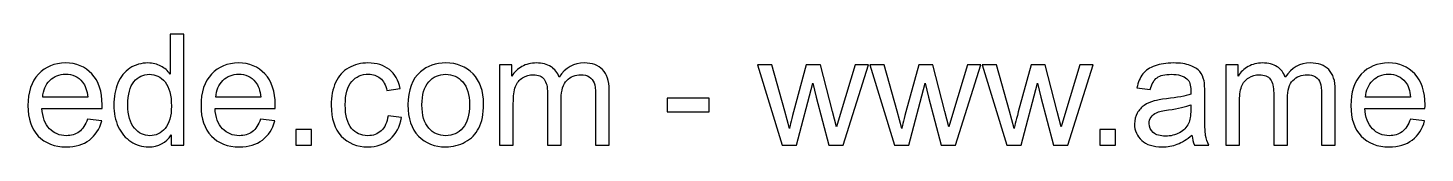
# Model space of a CAD drawing. Header units: millimetres. Extents: x -871 to 786, y -405 to 185.
# Drawn here: x 287.7 to 363.7, y -404.9 to -398.8 of the extents above; entities that cross this region are included whole.
import ezdxf

# ---------------------------------------------------------------- set-up
doc = ezdxf.new("R2010")
doc.units = ezdxf.units.MM
doc.header["$MEASUREMENT"] = 0
doc.layers.add('Layer 1', color=7, linetype='Continuous')

msp = doc.modelspace()

# ---------------------------------------------------------------- linework, layer by layer
at = {"layer": 'Layer 1', "color": 250}
for points, knots in [([(295.4779, -404.824), (295.4779, -404.824), (295.4779, -404.2666), (295.4779, -404.2666), (295.4779, -404.2666), (295.2, -404.6998), (294.7907, -404.9171), (294.2503, -404.9171), (294.2503, -404.9171), (293.9003, -404.9171), (293.5786, -404.8212), (293.2865, -404.6279), (293.2865, -404.6279), (292.993, -404.4359), (292.7658, -404.1664), (292.6035, -403.8221), (292.6035, -403.8221), (292.4426, -403.4764), (292.3622, -403.0799), (292.3622, -402.6311), (292.3622, -402.6311), (292.3622, -402.1937), (292.4356, -401.7972), (292.5809, -401.4401), (292.5809, -401.4401), (292.7277, -401.0845), (292.9464, -400.8108), (293.2385, -400.6217), (293.2385, -400.6217), (293.5292, -400.4312), (293.8566, -400.3366), (294.2164, -400.3366), (294.2164, -400.3366), (294.4817, -400.3366), (294.7174, -400.3931), (294.9234, -400.5046), (294.9234, -400.5046), (295.1294, -400.6161), (295.2973, -400.7628), (295.4271, -400.942), (295.4271, -400.942), (295.4271, -400.942), (295.4271, -398.7618), (295.4271, -398.7618), (295.4271, -398.7618), (295.4271, -398.7618), (296.1722, -398.7618), (296.1722, -398.7618), (296.1722, -398.7618), (296.1722, -398.7618), (296.1722, -404.824), (296.1722, -404.824), (296.1722, -404.824), (296.1722, -404.824), (295.4779, -404.824), (295.4779, -404.824)], [0, 0, 0, 0, 0.0666667, 0.0666667, 0.0666667, 0.0666667, 0.1333333, 0.1333333, 0.1333333, 0.1333333, 0.2, 0.2, 0.2, 0.2, 0.2666667, 0.2666667, 0.2666667, 0.2666667, 0.3333333, 0.3333333, 0.3333333, 0.3333333, 0.4, 0.4, 0.4, 0.4, 0.4666667, 0.4666667, 0.4666667, 0.4666667, 0.5333333, 0.5333333, 0.5333333, 0.5333333, 0.6, 0.6, 0.6, 0.6, 0.6666667, 0.6666667, 0.6666667, 0.6666667, 0.7333333, 0.7333333, 0.7333333, 0.7333333, 0.8, 0.8, 0.8, 0.8, 0.8666667, 0.8666667, 0.8666667, 0.8666667, 1, 1, 1, 1]), ([(290.9299, -403.4016), (290.9299, -403.4016), (291.7004, -403.5032), (291.7004, -403.5032), (291.7004, -403.5032), (291.5804, -403.9505), (291.3561, -404.2991), (291.0287, -404.546), (291.0287, -404.546), (290.7013, -404.793), (290.2836, -404.9171), (289.7742, -404.9171), (289.7742, -404.9171), (289.1336, -404.9171), (288.6256, -404.7196), (288.2502, -404.3245), (288.2502, -404.3245), (287.8748, -403.9308), (287.6872, -403.3762), (287.6872, -402.6636), (287.6872, -402.6636), (287.6872, -401.927), (287.8763, -401.3541), (288.2558, -400.9477), (288.2558, -400.9477), (288.6354, -400.5398), (289.1279, -400.3366), (289.7333, -400.3366), (289.7333, -400.3366), (290.3189, -400.3366), (290.7973, -400.5356), (291.1684, -400.935), (291.1684, -400.935), (291.5395, -401.3343), (291.7258, -401.8959), (291.7258, -402.6198), (291.7258, -402.6198), (291.7258, -402.6636), (291.7244, -402.7299), (291.7216, -402.8174), (291.7216, -402.8174), (291.7216, -402.8174), (288.4492, -402.8174), (288.4492, -402.8174), (288.4492, -402.8174), (288.4774, -403.2986), (288.6129, -403.6683), (288.8584, -403.9237), (288.8584, -403.9237), (289.1025, -404.1791), (289.4087, -404.3075), (289.7742, -404.3075), (289.7742, -404.3075), (290.0466, -404.3075), (290.2794, -404.2356), (290.4713, -404.0916), (290.4713, -404.0916), (290.6646, -403.9477), (290.817, -403.7177), (290.9299, -403.4016)], [0, 0, 0, 0, 0.0625, 0.0625, 0.0625, 0.0625, 0.125, 0.125, 0.125, 0.125, 0.1875, 0.1875, 0.1875, 0.1875, 0.25, 0.25, 0.25, 0.25, 0.3125, 0.3125, 0.3125, 0.3125, 0.375, 0.375, 0.375, 0.375, 0.4375, 0.4375, 0.4375, 0.4375, 0.5, 0.5, 0.5, 0.5, 0.5625, 0.5625, 0.5625, 0.5625, 0.625, 0.625, 0.625, 0.625, 0.6875, 0.6875, 0.6875, 0.6875, 0.75, 0.75, 0.75, 0.75, 0.8125, 0.8125, 0.8125, 0.8125, 0.875, 0.875, 0.875, 0.875, 1, 1, 1, 1]), ([(300.3477, -403.4016), (300.3477, -403.4016), (301.1182, -403.5032), (301.1182, -403.5032), (301.1182, -403.5032), (300.9982, -403.9505), (300.7739, -404.2991), (300.4465, -404.546), (300.4465, -404.546), (300.1191, -404.793), (299.7014, -404.9171), (299.192, -404.9171), (299.192, -404.9171), (298.5514, -404.9171), (298.0434, -404.7196), (297.668, -404.3245), (297.668, -404.3245), (297.2926, -403.9308), (297.105, -403.3762), (297.105, -402.6636), (297.105, -402.6636), (297.105, -401.927), (297.2941, -401.3541), (297.6736, -400.9477), (297.6736, -400.9477), (298.0532, -400.5398), (298.5457, -400.3366), (299.1511, -400.3366), (299.1511, -400.3366), (299.7367, -400.3366), (300.2151, -400.5356), (300.5862, -400.935), (300.5862, -400.935), (300.9573, -401.3343), (301.1436, -401.8959), (301.1436, -402.6198), (301.1436, -402.6198), (301.1436, -402.6636), (301.1422, -402.7299), (301.1394, -402.8174), (301.1394, -402.8174), (301.1394, -402.8174), (297.867, -402.8174), (297.867, -402.8174), (297.867, -402.8174), (297.8952, -403.2986), (298.0307, -403.6683), (298.2762, -403.9237), (298.2762, -403.9237), (298.5203, -404.1791), (298.8265, -404.3075), (299.192, -404.3075), (299.192, -404.3075), (299.4644, -404.3075), (299.6972, -404.2356), (299.8891, -404.0916), (299.8891, -404.0916), (300.0824, -403.9477), (300.2348, -403.7177), (300.3477, -403.4016)], [0, 0, 0, 0, 0.0625, 0.0625, 0.0625, 0.0625, 0.125, 0.125, 0.125, 0.125, 0.1875, 0.1875, 0.1875, 0.1875, 0.25, 0.25, 0.25, 0.25, 0.3125, 0.3125, 0.3125, 0.3125, 0.375, 0.375, 0.375, 0.375, 0.4375, 0.4375, 0.4375, 0.4375, 0.5, 0.5, 0.5, 0.5, 0.5625, 0.5625, 0.5625, 0.5625, 0.625, 0.625, 0.625, 0.625, 0.6875, 0.6875, 0.6875, 0.6875, 0.75, 0.75, 0.75, 0.75, 0.8125, 0.8125, 0.8125, 0.8125, 0.875, 0.875, 0.875, 0.875, 1, 1, 1, 1]), ([(307.2819, -403.2153), (307.2819, -403.2153), (308.01, -403.3169), (308.01, -403.3169), (308.01, -403.3169), (307.9296, -403.8179), (307.7264, -404.2088), (307.3976, -404.4924), (307.3976, -404.4924), (307.0688, -404.776), (306.6638, -404.9171), (306.1855, -404.9171), (306.1855, -404.9171), (305.5858, -404.9171), (305.1031, -404.721), (304.7391, -404.3287), (304.7391, -404.3287), (304.3736, -403.9364), (304.1916, -403.3748), (304.1916, -402.6438), (304.1916, -402.6438), (304.1916, -402.1697), (304.2706, -401.7562), (304.4272, -401.4006), (304.4272, -401.4006), (304.5839, -401.0464), (304.8223, -400.7797), (305.1441, -400.6034), (305.1441, -400.6034), (305.4644, -400.4255), (305.8129, -400.3366), (306.1911, -400.3366), (306.1911, -400.3366), (306.6667, -400.3366), (307.0575, -400.4566), (307.3595, -400.6979), (307.3595, -400.6979), (307.6629, -400.9392), (307.8576, -401.2821), (307.9423, -401.7252), (307.9423, -401.7252), (307.9423, -401.7252), (307.2226, -401.8353), (307.2226, -401.8353), (307.2226, -401.8353), (307.1535, -401.5403), (307.0321, -401.3188), (306.8558, -401.1692), (306.8558, -401.1692), (306.6808, -401.021), (306.4691, -400.9463), (306.2208, -400.9463), (306.2208, -400.9463), (305.8454, -400.9463), (305.5406, -401.0803), (305.3049, -401.3484), (305.3049, -401.3484), (305.0707, -401.6179), (304.9536, -402.0413), (304.9536, -402.6227), (304.9536, -402.6227), (304.9536, -403.2125), (305.0665, -403.6401), (305.2922, -403.9068), (305.2922, -403.9068), (305.5194, -404.1735), (305.8144, -404.3075), (306.177, -404.3075), (306.177, -404.3075), (306.4705, -404.3075), (306.7146, -404.2186), (306.9094, -404.0394), (306.9094, -404.0394), (307.1055, -403.8616), (307.2297, -403.5865), (307.2819, -403.2153)], [0, 0, 0, 0, 0.05, 0.05, 0.05, 0.05, 0.1, 0.1, 0.1, 0.1, 0.15, 0.15, 0.15, 0.15, 0.2, 0.2, 0.2, 0.2, 0.25, 0.25, 0.25, 0.25, 0.3, 0.3, 0.3, 0.3, 0.35, 0.35, 0.35, 0.35, 0.4, 0.4, 0.4, 0.4, 0.45, 0.45, 0.45, 0.45, 0.5, 0.5, 0.5, 0.5, 0.55, 0.55, 0.55, 0.55, 0.6, 0.6, 0.6, 0.6, 0.65, 0.65, 0.65, 0.65, 0.7, 0.7, 0.7, 0.7, 0.75, 0.75, 0.75, 0.75, 0.8, 0.8, 0.8, 0.8, 0.85, 0.85, 0.85, 0.85, 0.9, 0.9, 0.9, 0.9, 1, 1, 1, 1]), ([(308.3657, -402.6269), (308.3657, -401.8155), (308.5915, -401.2144), (309.0444, -400.8235), (309.0444, -400.8235), (309.4212, -400.4989), (309.8827, -400.3366), (310.4259, -400.3366), (310.4259, -400.3366), (311.0285, -400.3366), (311.5224, -400.5342), (311.9062, -400.9293), (311.9062, -400.9293), (312.2886, -401.323), (312.4805, -401.8691), (312.4805, -402.5648), (312.4805, -402.5648), (312.4805, -403.1292), (312.3959, -403.5723), (312.2265, -403.8955), (312.2265, -403.8955), (312.0572, -404.2186), (311.8102, -404.4698), (311.4857, -404.649), (311.4857, -404.649), (311.1625, -404.8282), (310.8083, -404.9171), (310.4259, -404.9171), (310.4259, -404.9171), (309.8107, -404.9171), (309.314, -404.721), (308.9344, -404.3273), (308.9344, -404.3273), (308.5548, -403.9336), (308.3657, -403.3663), (308.3657, -402.6269)], [0, 0, 0, 0, 0.1, 0.1, 0.1, 0.1, 0.2, 0.2, 0.2, 0.2, 0.3, 0.3, 0.3, 0.3, 0.4, 0.4, 0.4, 0.4, 0.5, 0.5, 0.5, 0.5, 0.6, 0.6, 0.6, 0.6, 0.7, 0.7, 0.7, 0.7, 0.8, 0.8, 0.8, 0.8, 1, 1, 1, 1]), ([(313.354, -404.824), (313.354, -404.824), (313.354, -400.4298), (313.354, -400.4298), (313.354, -400.4298), (313.354, -400.4298), (314.0229, -400.4298), (314.0229, -400.4298), (314.0229, -400.4298), (314.0229, -400.4298), (314.0229, -401.0507), (314.0229, -401.0507), (314.0229, -401.0507), (314.1597, -400.8362), (314.3432, -400.6626), (314.5718, -400.5328), (314.5718, -400.5328), (314.8004, -400.4016), (315.06, -400.3366), (315.3521, -400.3366), (315.3521, -400.3366), (315.6767, -400.3366), (315.9434, -400.4044), (316.1508, -400.5384), (316.1508, -400.5384), (316.3583, -400.6739), (316.505, -400.8616), (316.5897, -401.1043), (316.5897, -401.1043), (316.9396, -400.5921), (317.3926, -400.3366), (317.9514, -400.3366), (317.9514, -400.3366), (318.3889, -400.3366), (318.7261, -400.4566), (318.9604, -400.6979), (318.9604, -400.6979), (319.196, -400.9392), (319.3146, -401.3103), (319.3146, -401.8113), (319.3146, -401.8113), (319.3146, -401.8113), (319.3146, -404.824), (319.3146, -404.824), (319.3146, -404.824), (319.3146, -404.824), (318.5695, -404.824), (318.5695, -404.824), (318.5695, -404.824), (318.5695, -404.824), (318.5695, -402.0582), (318.5695, -402.0582), (318.5695, -402.0582), (318.5695, -401.7619), (318.5441, -401.5474), (318.4961, -401.4162), (318.4961, -401.4162), (318.4481, -401.2849), (318.3606, -401.1805), (318.2322, -401.1001), (318.2322, -401.1001), (318.1052, -401.0196), (317.9557, -400.9801), (317.7849, -400.9801), (317.7849, -400.9801), (317.4745, -400.9801), (317.2176, -401.0831), (317.013, -401.2877), (317.013, -401.2877), (316.8084, -401.4938), (316.7068, -401.8226), (316.7068, -402.2741), (316.7068, -402.2741), (316.7068, -402.2741), (316.7068, -404.824), (316.7068, -404.824), (316.7068, -404.824), (316.7068, -404.824), (315.9617, -404.824), (315.9617, -404.824), (315.9617, -404.824), (315.9617, -404.824), (315.9617, -401.9721), (315.9617, -401.9721), (315.9617, -401.9721), (315.9617, -401.6419), (315.9011, -401.3936), (315.7797, -401.2285), (315.7797, -401.2285), (315.6584, -401.0634), (315.4594, -400.9801), (315.1842, -400.9801), (315.1842, -400.9801), (314.9754, -400.9801), (314.7821, -401.0352), (314.6043, -401.1452), (314.6043, -401.1452), (314.4265, -401.2553), (314.298, -401.4162), (314.2176, -401.6292), (314.2176, -401.6292), (314.1386, -401.8409), (314.0991, -402.1471), (314.0991, -402.5465), (314.0991, -402.5465), (314.0991, -402.5465), (314.0991, -404.824), (314.0991, -404.824), (314.0991, -404.824), (314.0991, -404.824), (313.354, -404.824), (313.354, -404.824)], [0, 0, 0, 0, 0.0344828, 0.0344828, 0.0344828, 0.0344828, 0.0689655, 0.0689655, 0.0689655, 0.0689655, 0.1034483, 0.1034483, 0.1034483, 0.1034483, 0.137931, 0.137931, 0.137931, 0.137931, 0.1724138, 0.1724138, 0.1724138, 0.1724138, 0.2068966, 0.2068966, 0.2068966, 0.2068966, 0.2413793, 0.2413793, 0.2413793, 0.2413793, 0.2758621, 0.2758621, 0.2758621, 0.2758621, 0.3103448, 0.3103448, 0.3103448, 0.3103448, 0.3448276, 0.3448276, 0.3448276, 0.3448276, 0.3793103, 0.3793103, 0.3793103, 0.3793103, 0.4137931, 0.4137931, 0.4137931, 0.4137931, 0.4482759, 0.4482759, 0.4482759, 0.4482759, 0.4827586, 0.4827586, 0.4827586, 0.4827586, 0.5172414, 0.5172414, 0.5172414, 0.5172414, 0.5517241, 0.5517241, 0.5517241, 0.5517241, 0.5862069, 0.5862069, 0.5862069, 0.5862069, 0.6206897, 0.6206897, 0.6206897, 0.6206897, 0.6551724, 0.6551724, 0.6551724, 0.6551724, 0.6896552, 0.6896552, 0.6896552, 0.6896552, 0.7241379, 0.7241379, 0.7241379, 0.7241379, 0.7586207, 0.7586207, 0.7586207, 0.7586207, 0.7931034, 0.7931034, 0.7931034, 0.7931034, 0.8275862, 0.8275862, 0.8275862, 0.8275862, 0.862069, 0.862069, 0.862069, 0.862069, 0.8965517, 0.8965517, 0.8965517, 0.8965517, 0.9310345, 0.9310345, 0.9310345, 0.9310345, 1, 1, 1, 1]), ([(328.721, -404.824), (328.721, -404.824), (327.3932, -400.4298), (327.3932, -400.4298), (327.3932, -400.4298), (327.3932, -400.4298), (328.1721, -400.4298), (328.1721, -400.4298), (328.1721, -400.4298), (328.1721, -400.4298), (328.8734, -402.9656), (328.8734, -402.9656), (328.8734, -402.9656), (328.8734, -402.9656), (329.1218, -403.9096), (329.1218, -403.9096), (329.1218, -403.9096), (329.1317, -403.863), (329.2079, -403.5611), (329.349, -403.0037), (329.349, -403.0037), (329.349, -403.0037), (330.0447, -400.4298), (330.0447, -400.4298), (330.0447, -400.4298), (330.0447, -400.4298), (330.8081, -400.4298), (330.8081, -400.4298), (330.8081, -400.4298), (330.8081, -400.4298), (331.4699, -402.9811), (331.4699, -402.9811), (331.4699, -402.9811), (331.4699, -402.9811), (331.6858, -403.8179), (331.6858, -403.8179), (331.6858, -403.8179), (331.6858, -403.8179), (331.9384, -402.9698), (331.9384, -402.9698), (331.9384, -402.9698), (331.9384, -402.9698), (332.6976, -400.4298), (332.6976, -400.4298), (332.6976, -400.4298), (332.6976, -400.4298), (333.4215, -400.4298), (333.4215, -400.4298), (333.4215, -400.4298), (333.4215, -400.4298), (332.0428, -404.824), (332.0428, -404.824), (332.0428, -404.824), (332.0428, -404.824), (331.2723, -404.824), (331.2723, -404.824), (331.2723, -404.824), (331.2723, -404.824), (330.5752, -402.1951), (330.5752, -402.1951), (330.5752, -402.1951), (330.5752, -402.1951), (330.3988, -401.443), (330.3988, -401.443), (330.3988, -401.443), (330.3988, -401.443), (329.5098, -404.824), (329.5098, -404.824), (329.5098, -404.824), (329.5098, -404.824), (328.721, -404.824), (328.721, -404.824)], [0, 0, 0, 0, 0.0526316, 0.0526316, 0.0526316, 0.0526316, 0.1052632, 0.1052632, 0.1052632, 0.1052632, 0.1578947, 0.1578947, 0.1578947, 0.1578947, 0.2105263, 0.2105263, 0.2105263, 0.2105263, 0.2631579, 0.2631579, 0.2631579, 0.2631579, 0.3157895, 0.3157895, 0.3157895, 0.3157895, 0.3684211, 0.3684211, 0.3684211, 0.3684211, 0.4210526, 0.4210526, 0.4210526, 0.4210526, 0.4736842, 0.4736842, 0.4736842, 0.4736842, 0.5263158, 0.5263158, 0.5263158, 0.5263158, 0.5789474, 0.5789474, 0.5789474, 0.5789474, 0.6315789, 0.6315789, 0.6315789, 0.6315789, 0.6842105, 0.6842105, 0.6842105, 0.6842105, 0.7368421, 0.7368421, 0.7368421, 0.7368421, 0.7894737, 0.7894737, 0.7894737, 0.7894737, 0.8421053, 0.8421053, 0.8421053, 0.8421053, 0.8947368, 0.8947368, 0.8947368, 0.8947368, 1, 1, 1, 1]), ([(334.8354, -404.824), (334.8354, -404.824), (333.5076, -400.4298), (333.5076, -400.4298), (333.5076, -400.4298), (333.5076, -400.4298), (334.2865, -400.4298), (334.2865, -400.4298), (334.2865, -400.4298), (334.2865, -400.4298), (334.9878, -402.9656), (334.9878, -402.9656), (334.9878, -402.9656), (334.9878, -402.9656), (335.2362, -403.9096), (335.2362, -403.9096), (335.2362, -403.9096), (335.2461, -403.863), (335.3223, -403.5611), (335.4634, -403.0037), (335.4634, -403.0037), (335.4634, -403.0037), (336.1591, -400.4298), (336.1591, -400.4298), (336.1591, -400.4298), (336.1591, -400.4298), (336.9225, -400.4298), (336.9225, -400.4298), (336.9225, -400.4298), (336.9225, -400.4298), (337.5843, -402.9811), (337.5843, -402.9811), (337.5843, -402.9811), (337.5843, -402.9811), (337.8002, -403.8179), (337.8002, -403.8179), (337.8002, -403.8179), (337.8002, -403.8179), (338.0528, -402.9698), (338.0528, -402.9698), (338.0528, -402.9698), (338.0528, -402.9698), (338.812, -400.4298), (338.812, -400.4298), (338.812, -400.4298), (338.812, -400.4298), (339.5359, -400.4298), (339.5359, -400.4298), (339.5359, -400.4298), (339.5359, -400.4298), (338.1572, -404.824), (338.1572, -404.824), (338.1572, -404.824), (338.1572, -404.824), (337.3867, -404.824), (337.3867, -404.824), (337.3867, -404.824), (337.3867, -404.824), (336.6896, -402.1951), (336.6896, -402.1951), (336.6896, -402.1951), (336.6896, -402.1951), (336.5132, -401.443), (336.5132, -401.443), (336.5132, -401.443), (336.5132, -401.443), (335.6242, -404.824), (335.6242, -404.824), (335.6242, -404.824), (335.6242, -404.824), (334.8354, -404.824), (334.8354, -404.824)], [0, 0, 0, 0, 0.0526316, 0.0526316, 0.0526316, 0.0526316, 0.1052632, 0.1052632, 0.1052632, 0.1052632, 0.1578947, 0.1578947, 0.1578947, 0.1578947, 0.2105263, 0.2105263, 0.2105263, 0.2105263, 0.2631579, 0.2631579, 0.2631579, 0.2631579, 0.3157895, 0.3157895, 0.3157895, 0.3157895, 0.3684211, 0.3684211, 0.3684211, 0.3684211, 0.4210526, 0.4210526, 0.4210526, 0.4210526, 0.4736842, 0.4736842, 0.4736842, 0.4736842, 0.5263158, 0.5263158, 0.5263158, 0.5263158, 0.5789474, 0.5789474, 0.5789474, 0.5789474, 0.6315789, 0.6315789, 0.6315789, 0.6315789, 0.6842105, 0.6842105, 0.6842105, 0.6842105, 0.7368421, 0.7368421, 0.7368421, 0.7368421, 0.7894737, 0.7894737, 0.7894737, 0.7894737, 0.8421053, 0.8421053, 0.8421053, 0.8421053, 0.8947368, 0.8947368, 0.8947368, 0.8947368, 1, 1, 1, 1]), ([(340.9498, -404.824), (340.9498, -404.824), (339.622, -400.4298), (339.622, -400.4298), (339.622, -400.4298), (339.622, -400.4298), (340.4009, -400.4298), (340.4009, -400.4298), (340.4009, -400.4298), (340.4009, -400.4298), (341.1022, -402.9656), (341.1022, -402.9656), (341.1022, -402.9656), (341.1022, -402.9656), (341.3506, -403.9096), (341.3506, -403.9096), (341.3506, -403.9096), (341.3605, -403.863), (341.4367, -403.5611), (341.5778, -403.0037), (341.5778, -403.0037), (341.5778, -403.0037), (342.2735, -400.4298), (342.2735, -400.4298), (342.2735, -400.4298), (342.2735, -400.4298), (343.0369, -400.4298), (343.0369, -400.4298), (343.0369, -400.4298), (343.0369, -400.4298), (343.6987, -402.9811), (343.6987, -402.9811), (343.6987, -402.9811), (343.6987, -402.9811), (343.9146, -403.8179), (343.9146, -403.8179), (343.9146, -403.8179), (343.9146, -403.8179), (344.1672, -402.9698), (344.1672, -402.9698), (344.1672, -402.9698), (344.1672, -402.9698), (344.9264, -400.4298), (344.9264, -400.4298), (344.9264, -400.4298), (344.9264, -400.4298), (345.6503, -400.4298), (345.6503, -400.4298), (345.6503, -400.4298), (345.6503, -400.4298), (344.2716, -404.824), (344.2716, -404.824), (344.2716, -404.824), (344.2716, -404.824), (343.5011, -404.824), (343.5011, -404.824), (343.5011, -404.824), (343.5011, -404.824), (342.804, -402.1951), (342.804, -402.1951), (342.804, -402.1951), (342.804, -402.1951), (342.6276, -401.443), (342.6276, -401.443), (342.6276, -401.443), (342.6276, -401.443), (341.7386, -404.824), (341.7386, -404.824), (341.7386, -404.824), (341.7386, -404.824), (340.9498, -404.824), (340.9498, -404.824)], [0, 0, 0, 0, 0.0526316, 0.0526316, 0.0526316, 0.0526316, 0.1052632, 0.1052632, 0.1052632, 0.1052632, 0.1578947, 0.1578947, 0.1578947, 0.1578947, 0.2105263, 0.2105263, 0.2105263, 0.2105263, 0.2631579, 0.2631579, 0.2631579, 0.2631579, 0.3157895, 0.3157895, 0.3157895, 0.3157895, 0.3684211, 0.3684211, 0.3684211, 0.3684211, 0.4210526, 0.4210526, 0.4210526, 0.4210526, 0.4736842, 0.4736842, 0.4736842, 0.4736842, 0.5263158, 0.5263158, 0.5263158, 0.5263158, 0.5789474, 0.5789474, 0.5789474, 0.5789474, 0.6315789, 0.6315789, 0.6315789, 0.6315789, 0.6842105, 0.6842105, 0.6842105, 0.6842105, 0.7368421, 0.7368421, 0.7368421, 0.7368421, 0.7894737, 0.7894737, 0.7894737, 0.7894737, 0.8421053, 0.8421053, 0.8421053, 0.8421053, 0.8947368, 0.8947368, 0.8947368, 0.8947368, 1, 1, 1, 1]), ([(351.0294, -404.2737), (350.7528, -404.5093), (350.4861, -404.6744), (350.2307, -404.7718), (350.2307, -404.7718), (349.9753, -404.8692), (349.7016, -404.9171), (349.408, -404.9171), (349.408, -404.9171), (348.9254, -404.9171), (348.5543, -404.8), (348.2947, -404.5644), (348.2947, -404.5644), (348.035, -404.3301), (347.9052, -404.0295), (347.9052, -403.6641), (347.9052, -403.6641), (347.9052, -403.4496), (347.9546, -403.2534), (348.052, -403.0756), (348.052, -403.0756), (348.1507, -402.8978), (348.2791, -402.7567), (348.4372, -402.6495), (348.4372, -402.6495), (348.5966, -402.5422), (348.7744, -402.4604), (348.9734, -402.4053), (348.9734, -402.4053), (349.1202, -402.3672), (349.3417, -402.3306), (349.6366, -402.2939), (349.6366, -402.2939), (350.2378, -402.2233), (350.6823, -402.1372), (350.9659, -402.0385), (350.9659, -402.0385), (350.9687, -401.9369), (350.9701, -401.8719), (350.9701, -401.8451), (350.9701, -401.8451), (350.9701, -401.5432), (350.8996, -401.3301), (350.7585, -401.2059), (350.7585, -401.2059), (350.568, -401.038), (350.2843, -400.9547), (349.909, -400.9547), (349.909, -400.9547), (349.5576, -400.9547), (349.298, -401.0168), (349.1315, -401.1396), (349.1315, -401.1396), (348.9635, -401.2623), (348.8408, -401.4797), (348.7603, -401.7929), (348.7603, -401.7929), (348.7603, -401.7929), (348.0322, -401.6913), (348.0322, -401.6913), (348.0322, -401.6913), (348.0985, -401.3795), (348.2072, -401.1269), (348.3596, -400.935), (348.3596, -400.935), (348.512, -400.7431), (348.7321, -400.5963), (349.02, -400.4919), (349.02, -400.4919), (349.3064, -400.3889), (349.6409, -400.3366), (350.0191, -400.3366), (350.0191, -400.3366), (350.3944, -400.3366), (350.7006, -400.3804), (350.9363, -400.4693), (350.9363, -400.4693), (351.1705, -400.5582), (351.3441, -400.6683), (351.4542, -400.8023), (351.4542, -400.8023), (351.5642, -400.9364), (351.6418, -401.1057), (351.687, -401.3103), (351.687, -401.3103), (351.711, -401.4373), (351.7237, -401.6659), (351.7237, -401.9947), (351.7237, -401.9947), (351.7237, -401.9947), (351.7237, -402.9825), (351.7237, -402.9825), (351.7237, -402.9825), (351.7237, -403.6725), (351.7392, -404.1086), (351.7702, -404.2934), (351.7702, -404.2934), (351.7999, -404.4783), (351.862, -404.6547), (351.9523, -404.824), (351.9523, -404.824), (351.9523, -404.824), (351.1733, -404.824), (351.1733, -404.824), (351.1733, -404.824), (351.0986, -404.6674), (351.0506, -404.4839), (351.0294, -404.2737)], [0, 0, 0, 0, 0.0357143, 0.0357143, 0.0357143, 0.0357143, 0.0714286, 0.0714286, 0.0714286, 0.0714286, 0.1071429, 0.1071429, 0.1071429, 0.1071429, 0.1428571, 0.1428571, 0.1428571, 0.1428571, 0.1785714, 0.1785714, 0.1785714, 0.1785714, 0.2142857, 0.2142857, 0.2142857, 0.2142857, 0.25, 0.25, 0.25, 0.25, 0.2857143, 0.2857143, 0.2857143, 0.2857143, 0.3214286, 0.3214286, 0.3214286, 0.3214286, 0.3571429, 0.3571429, 0.3571429, 0.3571429, 0.3928571, 0.3928571, 0.3928571, 0.3928571, 0.4285714, 0.4285714, 0.4285714, 0.4285714, 0.4642857, 0.4642857, 0.4642857, 0.4642857, 0.5, 0.5, 0.5, 0.5, 0.5357143, 0.5357143, 0.5357143, 0.5357143, 0.5714286, 0.5714286, 0.5714286, 0.5714286, 0.6071429, 0.6071429, 0.6071429, 0.6071429, 0.6428571, 0.6428571, 0.6428571, 0.6428571, 0.6785714, 0.6785714, 0.6785714, 0.6785714, 0.7142857, 0.7142857, 0.7142857, 0.7142857, 0.75, 0.75, 0.75, 0.75, 0.7857143, 0.7857143, 0.7857143, 0.7857143, 0.8214286, 0.8214286, 0.8214286, 0.8214286, 0.8571429, 0.8571429, 0.8571429, 0.8571429, 0.8928571, 0.8928571, 0.8928571, 0.8928571, 0.9285714, 0.9285714, 0.9285714, 0.9285714, 1, 1, 1, 1]), ([(352.8681, -404.824), (352.8681, -404.824), (352.8681, -400.4298), (352.8681, -400.4298), (352.8681, -400.4298), (352.8681, -400.4298), (353.537, -400.4298), (353.537, -400.4298), (353.537, -400.4298), (353.537, -400.4298), (353.537, -401.0507), (353.537, -401.0507), (353.537, -401.0507), (353.6738, -400.8362), (353.8573, -400.6626), (354.0859, -400.5328), (354.0859, -400.5328), (354.3145, -400.4016), (354.5741, -400.3366), (354.8662, -400.3366), (354.8662, -400.3366), (355.1908, -400.3366), (355.4575, -400.4044), (355.6649, -400.5384), (355.6649, -400.5384), (355.8724, -400.6739), (356.0191, -400.8616), (356.1038, -401.1043), (356.1038, -401.1043), (356.4537, -400.5921), (356.9067, -400.3366), (357.4655, -400.3366), (357.4655, -400.3366), (357.903, -400.3366), (358.2402, -400.4566), (358.4745, -400.6979), (358.4745, -400.6979), (358.7101, -400.9392), (358.8287, -401.3103), (358.8287, -401.8113), (358.8287, -401.8113), (358.8287, -401.8113), (358.8287, -404.824), (358.8287, -404.824), (358.8287, -404.824), (358.8287, -404.824), (358.0836, -404.824), (358.0836, -404.824), (358.0836, -404.824), (358.0836, -404.824), (358.0836, -402.0582), (358.0836, -402.0582), (358.0836, -402.0582), (358.0836, -401.7619), (358.0582, -401.5474), (358.0102, -401.4162), (358.0102, -401.4162), (357.9622, -401.2849), (357.8747, -401.1805), (357.7463, -401.1001), (357.7463, -401.1001), (357.6193, -401.0196), (357.4698, -400.9801), (357.299, -400.9801), (357.299, -400.9801), (356.9886, -400.9801), (356.7317, -401.0831), (356.5271, -401.2877), (356.5271, -401.2877), (356.3225, -401.4938), (356.2209, -401.8226), (356.2209, -402.2741), (356.2209, -402.2741), (356.2209, -402.2741), (356.2209, -404.824), (356.2209, -404.824), (356.2209, -404.824), (356.2209, -404.824), (355.4758, -404.824), (355.4758, -404.824), (355.4758, -404.824), (355.4758, -404.824), (355.4758, -401.9721), (355.4758, -401.9721), (355.4758, -401.9721), (355.4758, -401.6419), (355.4152, -401.3936), (355.2938, -401.2285), (355.2938, -401.2285), (355.1725, -401.0634), (354.9735, -400.9801), (354.6983, -400.9801), (354.6983, -400.9801), (354.4895, -400.9801), (354.2962, -401.0352), (354.1184, -401.1452), (354.1184, -401.1452), (353.9406, -401.2553), (353.8121, -401.4162), (353.7317, -401.6292), (353.7317, -401.6292), (353.6527, -401.8409), (353.6132, -402.1471), (353.6132, -402.5465), (353.6132, -402.5465), (353.6132, -402.5465), (353.6132, -404.824), (353.6132, -404.824), (353.6132, -404.824), (353.6132, -404.824), (352.8681, -404.824), (352.8681, -404.824)], [0, 0, 0, 0, 0.0344828, 0.0344828, 0.0344828, 0.0344828, 0.0689655, 0.0689655, 0.0689655, 0.0689655, 0.1034483, 0.1034483, 0.1034483, 0.1034483, 0.137931, 0.137931, 0.137931, 0.137931, 0.1724138, 0.1724138, 0.1724138, 0.1724138, 0.2068966, 0.2068966, 0.2068966, 0.2068966, 0.2413793, 0.2413793, 0.2413793, 0.2413793, 0.2758621, 0.2758621, 0.2758621, 0.2758621, 0.3103448, 0.3103448, 0.3103448, 0.3103448, 0.3448276, 0.3448276, 0.3448276, 0.3448276, 0.3793103, 0.3793103, 0.3793103, 0.3793103, 0.4137931, 0.4137931, 0.4137931, 0.4137931, 0.4482759, 0.4482759, 0.4482759, 0.4482759, 0.4827586, 0.4827586, 0.4827586, 0.4827586, 0.5172414, 0.5172414, 0.5172414, 0.5172414, 0.5517241, 0.5517241, 0.5517241, 0.5517241, 0.5862069, 0.5862069, 0.5862069, 0.5862069, 0.6206897, 0.6206897, 0.6206897, 0.6206897, 0.6551724, 0.6551724, 0.6551724, 0.6551724, 0.6896552, 0.6896552, 0.6896552, 0.6896552, 0.7241379, 0.7241379, 0.7241379, 0.7241379, 0.7586207, 0.7586207, 0.7586207, 0.7586207, 0.7931034, 0.7931034, 0.7931034, 0.7931034, 0.8275862, 0.8275862, 0.8275862, 0.8275862, 0.862069, 0.862069, 0.862069, 0.862069, 0.8965517, 0.8965517, 0.8965517, 0.8965517, 0.9310345, 0.9310345, 0.9310345, 0.9310345, 1, 1, 1, 1]), ([(362.9181, -403.4016), (362.9181, -403.4016), (363.6886, -403.5032), (363.6886, -403.5032), (363.6886, -403.5032), (363.5686, -403.9505), (363.3443, -404.2991), (363.0169, -404.546), (363.0169, -404.546), (362.6895, -404.793), (362.2718, -404.9171), (361.7624, -404.9171), (361.7624, -404.9171), (361.1218, -404.9171), (360.6138, -404.7196), (360.2384, -404.3245), (360.2384, -404.3245), (359.863, -403.9308), (359.6754, -403.3762), (359.6754, -402.6636), (359.6754, -402.6636), (359.6754, -401.927), (359.8645, -401.3541), (360.244, -400.9477), (360.244, -400.9477), (360.6236, -400.5398), (361.1161, -400.3366), (361.7215, -400.3366), (361.7215, -400.3366), (362.3071, -400.3366), (362.7855, -400.5356), (363.1566, -400.935), (363.1566, -400.935), (363.5277, -401.3343), (363.714, -401.8959), (363.714, -402.6198), (363.714, -402.6198), (363.714, -402.6636), (363.7126, -402.7299), (363.7098, -402.8174), (363.7098, -402.8174), (363.7098, -402.8174), (360.4374, -402.8174), (360.4374, -402.8174), (360.4374, -402.8174), (360.4656, -403.2986), (360.6011, -403.6683), (360.8466, -403.9237), (360.8466, -403.9237), (361.0907, -404.1791), (361.3969, -404.3075), (361.7624, -404.3075), (361.7624, -404.3075), (362.0348, -404.3075), (362.2676, -404.2356), (362.4595, -404.0916), (362.4595, -404.0916), (362.6528, -403.9477), (362.8052, -403.7177), (362.9181, -403.4016)], [0, 0, 0, 0, 0.0625, 0.0625, 0.0625, 0.0625, 0.125, 0.125, 0.125, 0.125, 0.1875, 0.1875, 0.1875, 0.1875, 0.25, 0.25, 0.25, 0.25, 0.3125, 0.3125, 0.3125, 0.3125, 0.375, 0.375, 0.375, 0.375, 0.4375, 0.4375, 0.4375, 0.4375, 0.5, 0.5, 0.5, 0.5, 0.5625, 0.5625, 0.5625, 0.5625, 0.625, 0.625, 0.625, 0.625, 0.6875, 0.6875, 0.6875, 0.6875, 0.75, 0.75, 0.75, 0.75, 0.8125, 0.8125, 0.8125, 0.8125, 0.875, 0.875, 0.875, 0.875, 1, 1, 1, 1]), ([(288.4915, -402.2078), (288.4915, -402.2078), (290.9384, -402.2078), (290.9384, -402.2078), (290.9384, -402.2078), (290.9059, -401.8381), (290.8114, -401.5615), (290.6576, -401.3766), (290.6576, -401.3766), (290.4219, -401.0902), (290.1143, -400.9463), (289.7375, -400.9463), (289.7375, -400.9463), (289.396, -400.9463), (289.1096, -401.0606), (288.8767, -401.2892), (288.8767, -401.2892), (288.6453, -401.5178), (288.5169, -401.824), (288.4915, -402.2078)], [0, 0, 0, 0, 0.1666667, 0.1666667, 0.1666667, 0.1666667, 0.3333333, 0.3333333, 0.3333333, 0.3333333, 0.5, 0.5, 0.5, 0.5, 0.6666667, 0.6666667, 0.6666667, 0.6666667, 1, 1, 1, 1]), ([(293.1242, -402.6325), (293.1242, -403.1942), (293.2427, -403.6133), (293.4812, -403.8913), (293.4812, -403.8913), (293.7183, -404.1692), (293.9991, -404.3075), (294.3222, -404.3075), (294.3222, -404.3075), (294.6482, -404.3075), (294.9248, -404.1749), (295.1534, -403.9096), (295.1534, -403.9096), (295.3806, -403.6443), (295.4949, -403.2393), (295.4949, -402.6946), (295.4949, -402.6946), (295.4949, -402.0963), (295.3792, -401.656), (295.1463, -401.3752), (295.1463, -401.3752), (294.9149, -401.0944), (294.6285, -400.9547), (294.2884, -400.9547), (294.2884, -400.9547), (293.9568, -400.9547), (293.6802, -401.0888), (293.4572, -401.3583), (293.4572, -401.3583), (293.2357, -401.6278), (293.1242, -402.0526), (293.1242, -402.6325)], [0, 0, 0, 0, 0.1111111, 0.1111111, 0.1111111, 0.1111111, 0.2222222, 0.2222222, 0.2222222, 0.2222222, 0.3333333, 0.3333333, 0.3333333, 0.3333333, 0.4444444, 0.4444444, 0.4444444, 0.4444444, 0.5555556, 0.5555556, 0.5555556, 0.5555556, 0.6666667, 0.6666667, 0.6666667, 0.6666667, 0.7777778, 0.7777778, 0.7777778, 0.7777778, 1, 1, 1, 1]), ([(297.9093, -402.2078), (297.9093, -402.2078), (300.3562, -402.2078), (300.3562, -402.2078), (300.3562, -402.2078), (300.3237, -401.8381), (300.2292, -401.5615), (300.0754, -401.3766), (300.0754, -401.3766), (299.8397, -401.0902), (299.5321, -400.9463), (299.1553, -400.9463), (299.1553, -400.9463), (298.8138, -400.9463), (298.5274, -401.0606), (298.2945, -401.2892), (298.2945, -401.2892), (298.0631, -401.5178), (297.9347, -401.824), (297.9093, -402.2078)], [0, 0, 0, 0, 0.1666667, 0.1666667, 0.1666667, 0.1666667, 0.3333333, 0.3333333, 0.3333333, 0.3333333, 0.5, 0.5, 0.5, 0.5, 0.6666667, 0.6666667, 0.6666667, 0.6666667, 1, 1, 1, 1]), ([(309.1277, -402.6283), (309.1277, -403.1899), (309.2505, -403.6104), (309.496, -403.8884), (309.496, -403.8884), (309.743, -404.1678), (310.052, -404.3075), (310.4259, -404.3075), (310.4259, -404.3075), (310.7956, -404.3075), (311.1033, -404.1678), (311.3502, -403.887), (311.3502, -403.887), (311.5957, -403.6062), (311.7185, -403.1786), (311.7185, -402.6043), (311.7185, -402.6043), (311.7185, -402.0624), (311.5943, -401.6518), (311.3474, -401.3738), (311.3474, -401.3738), (311.1004, -401.0944), (310.7928, -400.9547), (310.4259, -400.9547), (310.4259, -400.9547), (310.052, -400.9547), (309.743, -401.093), (309.496, -401.371), (309.496, -401.371), (309.2505, -401.649), (309.1277, -402.0681), (309.1277, -402.6283)], [0, 0, 0, 0, 0.1111111, 0.1111111, 0.1111111, 0.1111111, 0.2222222, 0.2222222, 0.2222222, 0.2222222, 0.3333333, 0.3333333, 0.3333333, 0.3333333, 0.4444444, 0.4444444, 0.4444444, 0.4444444, 0.5555556, 0.5555556, 0.5555556, 0.5555556, 0.6666667, 0.6666667, 0.6666667, 0.6666667, 0.7777778, 0.7777778, 0.7777778, 0.7777778, 1, 1, 1, 1]), ([(360.4797, -402.2078), (360.4797, -402.2078), (362.9266, -402.2078), (362.9266, -402.2078), (362.9266, -402.2078), (362.8941, -401.8381), (362.7996, -401.5615), (362.6458, -401.3766), (362.6458, -401.3766), (362.4101, -401.0902), (362.1025, -400.9463), (361.7257, -400.9463), (361.7257, -400.9463), (361.3842, -400.9463), (361.0978, -401.0606), (360.8649, -401.2892), (360.8649, -401.2892), (360.6335, -401.5178), (360.5051, -401.824), (360.4797, -402.2078)], [0, 0, 0, 0, 0.1666667, 0.1666667, 0.1666667, 0.1666667, 0.3333333, 0.3333333, 0.3333333, 0.3333333, 0.5, 0.5, 0.5, 0.5, 0.6666667, 0.6666667, 0.6666667, 0.6666667, 1, 1, 1, 1]), ([(322.4628, -403.0037), (322.4628, -403.0037), (322.4628, -402.2586), (322.4628, -402.2586), (322.4628, -402.2586), (322.4628, -402.2586), (324.7657, -402.2586), (324.7657, -402.2586), (324.7657, -402.2586), (324.7657, -402.2586), (324.7657, -403.0037), (324.7657, -403.0037), (324.7657, -403.0037), (324.7657, -403.0037), (322.4628, -403.0037), (322.4628, -403.0037)], [0, 0, 0, 0, 0.2, 0.2, 0.2, 0.2, 0.4, 0.4, 0.4, 0.4, 0.6, 0.6, 0.6, 0.6, 1, 1, 1, 1]), ([(350.9701, -402.6227), (350.6992, -402.7327), (350.2928, -402.8259), (349.7509, -402.9021), (349.7509, -402.9021), (349.4433, -402.9458), (349.226, -402.9952), (349.099, -403.0502), (349.099, -403.0502), (348.972, -403.1053), (348.8746, -403.1857), (348.8055, -403.2901), (348.8055, -403.2901), (348.7363, -403.3959), (348.7011, -403.5131), (348.7011, -403.6429), (348.7011, -403.6429), (348.7011, -403.839), (348.7759, -404.0041), (348.9268, -404.1354), (348.9268, -404.1354), (349.0778, -404.2666), (349.298, -404.3329), (349.5873, -404.3329), (349.5873, -404.3329), (349.8737, -404.3329), (350.1291, -404.2708), (350.3535, -404.1453), (350.3535, -404.1453), (350.5764, -404.0211), (350.7415, -403.8503), (350.846, -403.6344), (350.846, -403.6344), (350.9264, -403.4665), (350.9659, -403.2196), (350.9659, -402.8936), (350.9659, -402.8936), (350.9659, -402.8936), (350.9701, -402.6227), (350.9701, -402.6227)], [0, 0, 0, 0, 0.0909091, 0.0909091, 0.0909091, 0.0909091, 0.1818182, 0.1818182, 0.1818182, 0.1818182, 0.2727273, 0.2727273, 0.2727273, 0.2727273, 0.3636364, 0.3636364, 0.3636364, 0.3636364, 0.4545455, 0.4545455, 0.4545455, 0.4545455, 0.5454545, 0.5454545, 0.5454545, 0.5454545, 0.6363636, 0.6363636, 0.6363636, 0.6363636, 0.7272727, 0.7272727, 0.7272727, 0.7272727, 0.8181818, 0.8181818, 0.8181818, 0.8181818, 1, 1, 1, 1]), ([(302.2711, -404.824), (302.2711, -404.824), (302.2711, -403.9773), (302.2711, -403.9773), (302.2711, -403.9773), (302.2711, -403.9773), (303.1177, -403.9773), (303.1177, -403.9773), (303.1177, -403.9773), (303.1177, -403.9773), (303.1177, -404.824), (303.1177, -404.824), (303.1177, -404.824), (303.1177, -404.824), (302.2711, -404.824), (302.2711, -404.824)], [0, 0, 0, 0, 0.2, 0.2, 0.2, 0.2, 0.4, 0.4, 0.4, 0.4, 0.6, 0.6, 0.6, 0.6, 1, 1, 1, 1]), ([(346.0186, -404.824), (346.0186, -404.824), (346.0186, -403.9773), (346.0186, -403.9773), (346.0186, -403.9773), (346.0186, -403.9773), (346.8652, -403.9773), (346.8652, -403.9773), (346.8652, -403.9773), (346.8652, -403.9773), (346.8652, -404.824), (346.8652, -404.824), (346.8652, -404.824), (346.8652, -404.824), (346.0186, -404.824), (346.0186, -404.824)], [0, 0, 0, 0, 0.2, 0.2, 0.2, 0.2, 0.4, 0.4, 0.4, 0.4, 0.6, 0.6, 0.6, 0.6, 1, 1, 1, 1])]:
    msp.add_open_spline(points, degree=3, knots=knots, dxfattribs=at)

doc.saveas('drawing.dxf')
